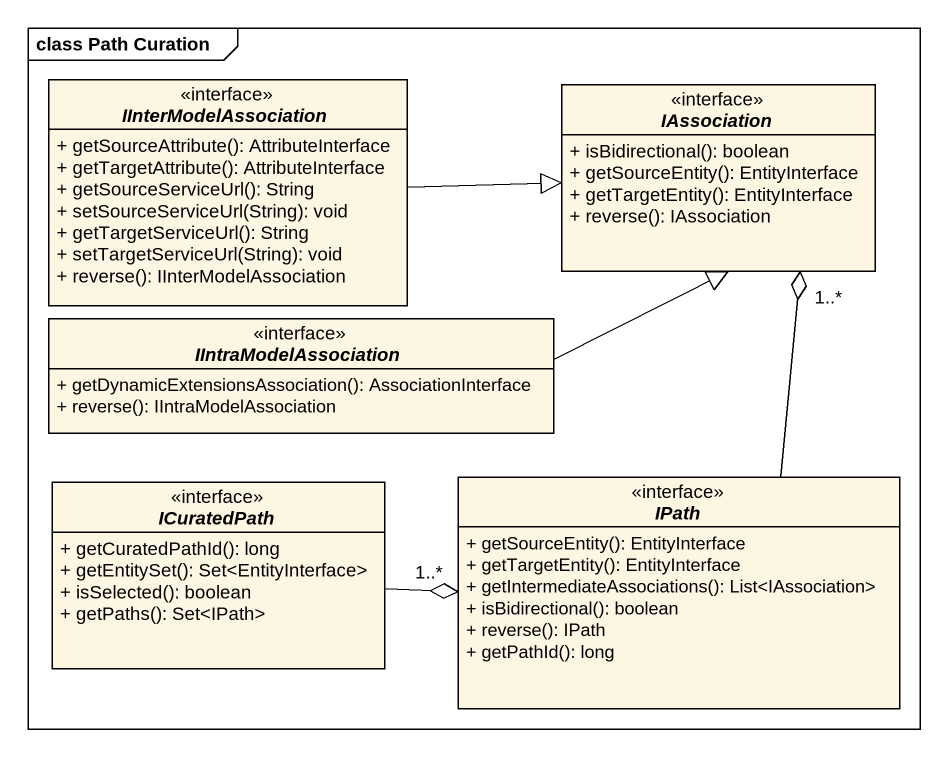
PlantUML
@startuml
mainframe class Path Curation
hide circle
hide empty members
skinparam classAttributeIconSize 0
interface IInterModelAssociation <<interface>> {
  + getSourceAttribute(): AttributeInterface
  + getTargetAttribute(): AttributeInterface
  + getSourceServiceUrl(): String
  + setSourceServiceUrl(String): void
  + getTargetServiceUrl(): String
  + setTargetServiceUrl(String): void
  + reverse(): IInterModelAssociation
}
interface IAssociation <<interface>> {
  + isBidirectional(): boolean
  + getSourceEntity(): EntityInterface
  + getTargetEntity(): EntityInterface
  + reverse(): IAssociation
}
interface IIntraModelAssociation <<interface>> {
  + getDynamicExtensionsAssociation(): AssociationInterface
  + reverse(): IIntraModelAssociation
}
interface ICuratedPath <<interface>> {
  + getCuratedPathId(): long
  + getEntitySet(): Set<EntityInterface>
  + isSelected(): boolean
  + getPaths(): Set<IPath>
}
interface IPath <<interface>> {
  + getSourceEntity(): EntityInterface
  + getTargetEntity(): EntityInterface
  + getIntermediateAssociations(): List<IAssociation>
  + isBidirectional(): boolean
  + reverse(): IPath
  + getPathId(): long
}
IInterModelAssociation -right-|> IAssociation
IIntraModelAssociation -right-|> IAssociation
ICuratedPath -right-o "1..*" IPath
IPath -up-o "1..*" IAssociation
@enduml
